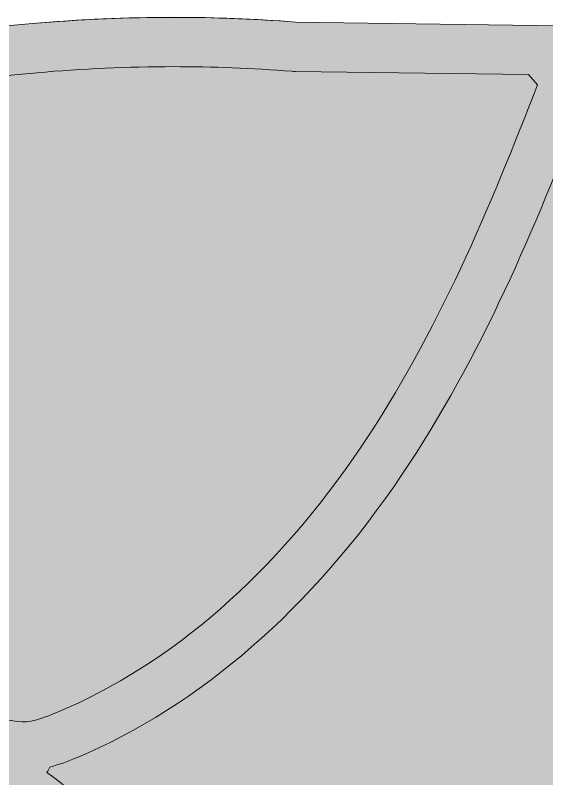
# Model space of a CAD drawing. Header units: millimetres. Extents: x 29 to 224, y -127 to -4.
# Drawn here: x 43.6 to 47.4, y -115.82 to -110.36 of the extents above; entities that cross this region are included whole.
import ezdxf

# ---------------------------------------------------------------- set-up
doc = ezdxf.new("R2010")
doc.units = ezdxf.units.MM
doc.header["$MEASUREMENT"] = 0
doc.layers.add('e_0', color=7, linetype='Continuous')
doc.layers.add('Layer 4', color=7, linetype='Continuous')

# ---------------------------------------------------------------- blocks, each defined once
blk = doc.blocks.new('block 10')
at = {"layer": 'Layer 4'}
h = blk.add_hatch(color=1, dxfattribs=at)
h.dxf.hatch_style = 2
edge = h.paths.add_edge_path()
edge.add_spline(control_points=[(83.0695, -123.7787), (83.0695, -123.7787), (28.9332, -123.7787), (28.9332, -123.7787), (28.9332, -123.7787), (28.9332, -121.8086), (28.9332, -121.8086), (28.9332, -116.1129), (33.2803, -111.3589), (38.9532, -110.8505), (38.9532, -110.8505), (43.7205, -110.4234), (43.7205, -110.4234), (44.3462, -110.3673), (44.9755, -110.3636), (45.6018, -110.4125), (45.6018, -110.4125), (55.0707, -110.543), (55.0707, -110.543), (55.0707, -110.543), (62.3278, -111.7162), (62.3278, -111.7162), (62.6032, -111.7377), (62.8794, -111.7484), (63.1557, -111.7484), (63.1557, -111.7484), (67.0541, -111.1718), (67.0541, -111.1718), (68.346, -110.9807), (69.6566, -110.9506), (70.9559, -111.0823), (70.9559, -111.0823), (71.1637, -111.1034), (71.1637, -111.1034), (77.8079, -111.1034), (83.0695, -117.1345), (83.0695, -123.7787), (83.0695, -123.7787), (83.0695, -123.7787), (83.0695, -123.7787)], knot_values=[0, 0, 0, 0, 1, 1, 1, 2, 2, 2, 3, 3, 3, 4, 4, 4, 5, 5, 5, 6, 6, 6, 7, 7, 7, 8, 8, 8, 9, 9, 9, 10, 10, 10, 11, 11, 11, 12, 12, 12, 13, 13, 13, 13], degree=3, periodic=1)
at = {"layer": 'Layer 4', "lineweight": 0}
blk.add_open_spline([(83.0695, -123.7787), (83.0695, -123.7787), (28.9332, -123.7787), (28.9332, -123.7787), (28.9332, -123.7787), (28.9332, -121.8086), (28.9332, -121.8086), (28.9332, -116.1129), (33.2803, -111.3589), (38.9532, -110.8505), (38.9532, -110.8505), (43.7205, -110.4234), (43.7205, -110.4234), (44.3462, -110.3673), (44.9755, -110.3636), (45.6018, -110.4125), (45.6018, -110.4125), (55.0707, -110.543), (55.0707, -110.543), (55.0707, -110.543), (62.3278, -111.7162), (62.3278, -111.7162), (62.6032, -111.7377), (62.8794, -111.7484), (63.1557, -111.7484), (63.1557, -111.7484), (67.0541, -111.1718), (67.0541, -111.1718), (68.346, -110.9807), (69.6566, -110.9506), (70.9559, -111.0823), (70.9559, -111.0823), (71.1637, -111.1034), (71.1637, -111.1034), (77.8079, -111.1034), (83.0695, -117.1345), (83.0695, -123.7787), (83.0695, -123.7787), (83.0695, -123.7787), (83.0695, -123.7787)], degree=3, knots=[0, 0, 0, 0, 1, 1, 1, 2, 2, 2, 3, 3, 3, 4, 4, 4, 5, 5, 5, 6, 6, 6, 7, 7, 7, 8, 8, 8, 9, 9, 9, 10, 10, 10, 11, 11, 11, 12, 12, 12, 13, 13, 13, 13], dxfattribs=at)

msp = doc.modelspace()

# ---------------------------------------------------------------- linework, layer by layer
at = {"layer": 'e_0', "lineweight": 0}
for points, knots in [([(71.1637, -111.1034), (71.1637, -111.1034), (70.9558, -111.0823), (70.9558, -111.0823), (70.4263, -111.0287), (69.8953, -111.0018), (69.364, -111.0018), (68.5917, -111.0018), (67.8195, -111.0585), (67.0541, -111.1718), (67.0541, -111.1718), (63.1556, -111.7484), (63.1556, -111.7484), (62.8794, -111.7484), (62.6033, -111.7377), (62.3279, -111.7162), (62.3279, -111.7162), (55.0708, -110.543), (55.0708, -110.543), (55.0708, -110.543), (45.6018, -110.4125), (45.6018, -110.4125), (45.3103, -110.3897), (45.0183, -110.3784), (44.7262, -110.3784), (44.3906, -110.3784), (44.0551, -110.3934), (43.7206, -110.4233), (43.7206, -110.4233), (38.9532, -110.8505), (38.9532, -110.8505), (33.2803, -111.3589), (28.9332, -116.1129), (28.9332, -121.8086), (28.9332, -121.8086), (28.9332, -123.7787), (28.9332, -123.7787), (28.9332, -123.7787), (83.0696, -123.7787), (83.0696, -123.7787), (83.0696, -117.1345), (77.8079, -111.1034), (71.1637, -111.1034)], [0, 0, 0, 0, 1, 1, 1, 2, 2, 2, 3, 3, 3, 4, 4, 4, 5, 5, 5, 6, 6, 6, 7, 7, 7, 8, 8, 8, 9, 9, 9, 10, 10, 10, 11, 11, 11, 12, 12, 12, 13, 13, 13, 14, 14, 14, 14]), ([(38.9847, -111.2019), (38.9847, -111.2019), (43.752, -110.7747), (43.752, -110.7747), (44.0745, -110.7458), (44.4023, -110.7311), (44.7262, -110.7311), (45.008, -110.7311), (45.2933, -110.7422), (45.5743, -110.7641), (45.5743, -110.7641), (45.5856, -110.765), (45.5856, -110.765), (45.5856, -110.765), (45.5969, -110.7652), (45.5969, -110.7652), (45.5969, -110.7652), (47.2663, -110.7882), (47.2663, -110.7882), (47.2663, -110.7882), (47.3306, -110.8617), (47.3306, -110.8617), (46.995, -111.729), (46.6181, -112.6368), (46.071, -113.4485), (45.4644, -114.3494), (44.7133, -115.006), (43.8989, -115.3473), (43.8193, -115.3805), (43.7277, -115.416), (43.6447, -115.4172), (43.5634, -115.415), (43.449, -115.3788), (43.3491, -115.3402), (42.2725, -114.9227), (41.2352, -114.4903), (40.3784, -113.7944), (39.4904, -113.0734), (38.9474, -112.1433), (38.8555, -111.2165), (38.8987, -111.2121), (38.9415, -111.2058), (38.9847, -111.2019)], [0, 0, 0, 0, 1, 1, 1, 2, 2, 2, 3, 3, 3, 4, 4, 4, 5, 5, 5, 6, 6, 6, 7, 7, 7, 8, 8, 8, 9, 9, 9, 10, 10, 10, 11, 11, 11, 12, 12, 12, 13, 13, 13, 14, 14, 14, 14]), ([(52.0006, -117.9939), (51.9073, -118.3447), (51.6519, -118.6327), (51.3473, -118.8205), (51.0041, -119.0322), (50.5974, -119.1108), (50.2008, -119.1451), (49.801, -119.1797), (49.3815, -119.1287), (48.9889, -119.2202), (48.8823, -119.2451), (48.7866, -119.2832), (48.6976, -119.3292), (48.6968, -119.3273), (48.6968, -119.325), (48.6959, -119.3231), (48.4613, -118.8272), (48.0602, -118.5417), (47.5799, -118.3092), (47.3321, -118.1892), (47.1358, -118.0708), (46.992, -117.8289), (46.8571, -117.6018), (46.7483, -117.3669), (46.5384, -117.196), (46.157, -116.8854), (45.6589, -116.8436), (45.2012, -116.7188), (44.9029, -116.6375), (44.6457, -116.4863), (44.4068, -116.2915), (44.2081, -116.1295), (44.0359, -115.9234), (43.8229, -115.7793), (43.8299, -115.7659), (43.8369, -115.7531), (43.8438, -115.7396), (43.9124, -115.721), (43.9768, -115.697), (44.035, -115.6726), (44.9132, -115.3047), (45.7186, -114.6038), (46.3639, -113.6455), (46.9308, -112.8042), (47.3155, -111.8763), (47.6582, -110.9904), (47.9281, -111.9862), (49.1579, -112.2335), (49.7719, -112.9621), (50.1117, -113.3652), (50.2602, -113.8862), (50.505, -114.3449), (50.7588, -114.8202), (51.1146, -115.1667), (51.5942, -115.4141), (52.0985, -115.6743), (52.6852, -115.8229), (53.2418, -116.0219), (52.7699, -116.2354), (52.2018, -116.3271), (52.0552, -116.9058), (51.9647, -117.2631), (52.0958, -117.6366), (52.0006, -117.9939)], [0, 0, 0, 0, 1, 1, 1, 2, 2, 2, 3, 3, 3, 4, 4, 4, 5, 5, 5, 6, 6, 6, 7, 7, 7, 8, 8, 8, 9, 9, 9, 10, 10, 10, 11, 11, 11, 12, 12, 12, 13, 13, 13, 14, 14, 14, 15, 15, 15, 16, 16, 16, 17, 17, 17, 18, 18, 18, 19, 19, 19, 20, 20, 20, 21, 21, 21, 21])]:
    msp.add_open_spline(points, degree=3, knots=knots, dxfattribs=at)

# ---------------------------------------------------------------- block references
at = {"layer": 'Layer 4'}
msp.add_blockref('block 10', (0, 0), dxfattribs=at)

doc.saveas('drawing.dxf')
